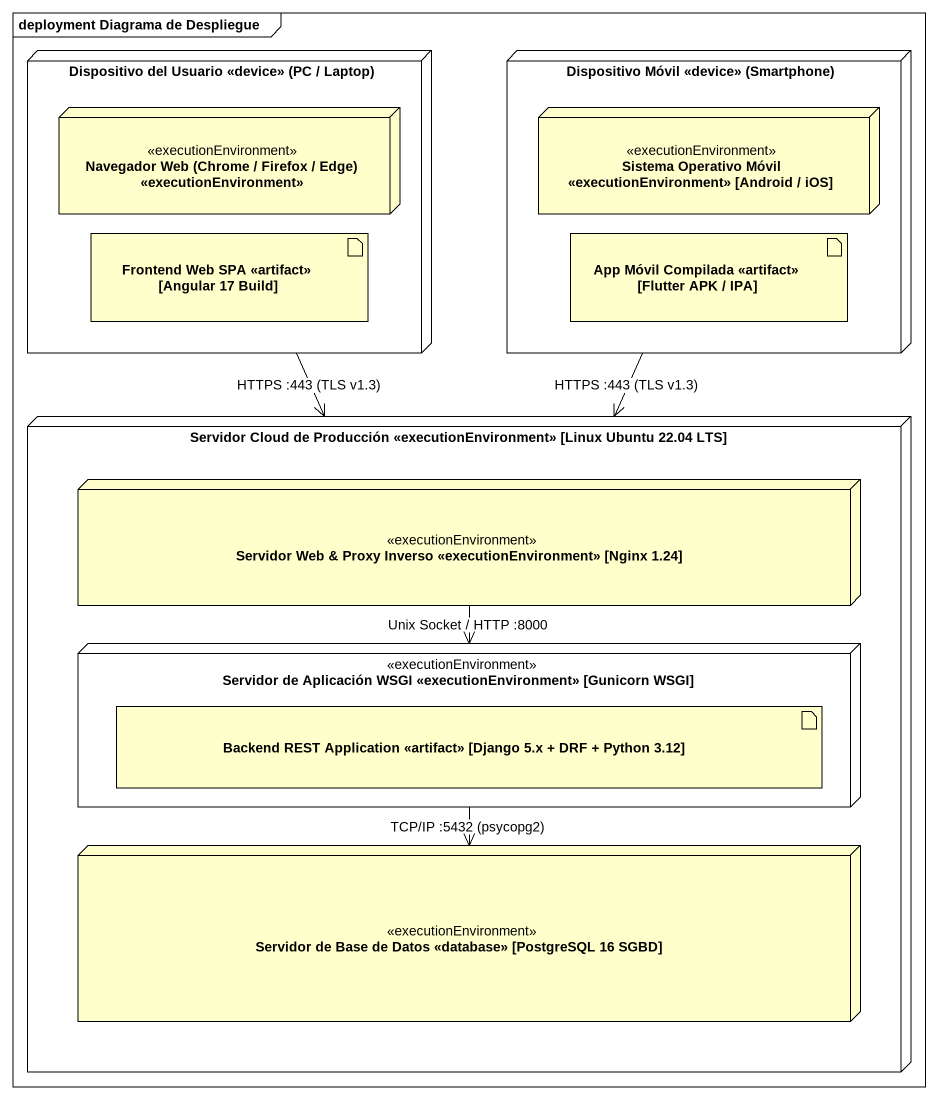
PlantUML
@startuml
mainframe deployment Diagrama de Despliegue
node "Dispositivo del Usuario <<device>> (PC / Laptop)" as Dispositivo_del_Usuario {
  node "Navegador Web (Chrome / Firefox / Edge) <<executionEnvironment>>" as Navegador_Web_Chrome <<executionEnvironment>>
  artifact "Frontend Web SPA <<artifact>> [Angular 17 Build]" as Frontend_Web_SPA_artifact
}
node "Dispositivo Móvil <<device>> (Smartphone)" as Dispositivo_Móvil_device {
  node "Sistema Operativo Móvil <<executionEnvironment>> [Android / iOS]" as Sistema_Operativo_Móvil <<executionEnvironment>>
  artifact "App Móvil Compilada <<artifact>> [Flutter APK / IPA]" as App_Móvil_Compilada
}
node "Servidor Cloud de Producción <<executionEnvironment>> [Linux Ubuntu 22.04 LTS]" as Servidor_Cloud_de {
  node "Servidor Web & Proxy Inverso <<executionEnvironment>> [Nginx 1.24]" as Servidor_Web_Proxy_Inverso <<executionEnvironment>>
  node "Servidor de Aplicación WSGI <<executionEnvironment>> [Gunicorn WSGI]" as Servidor_de_Aplicación_WSGI <<executionEnvironment>> {
    artifact "Backend REST Application <<artifact>> [Django 5.x + DRF + Python 3.12]" as Backend_REST_Application
  }
  node "Servidor de Base de Datos <<database>> [PostgreSQL 16 SGBD]" as Servidor_de_Base_de_Datos <<executionEnvironment>>
}
Dispositivo_del_Usuario --> Servidor_Cloud_de : HTTPS :443 (TLS v1.3)
Dispositivo_Móvil_device --> Servidor_Cloud_de : HTTPS :443 (TLS v1.3)
Servidor_Web_Proxy_Inverso --> Servidor_de_Aplicación_WSGI : Unix Socket / HTTP :8000
Servidor_de_Aplicación_WSGI --> Servidor_de_Base_de_Datos : TCP/IP :5432 (psycopg2)
@enduml
